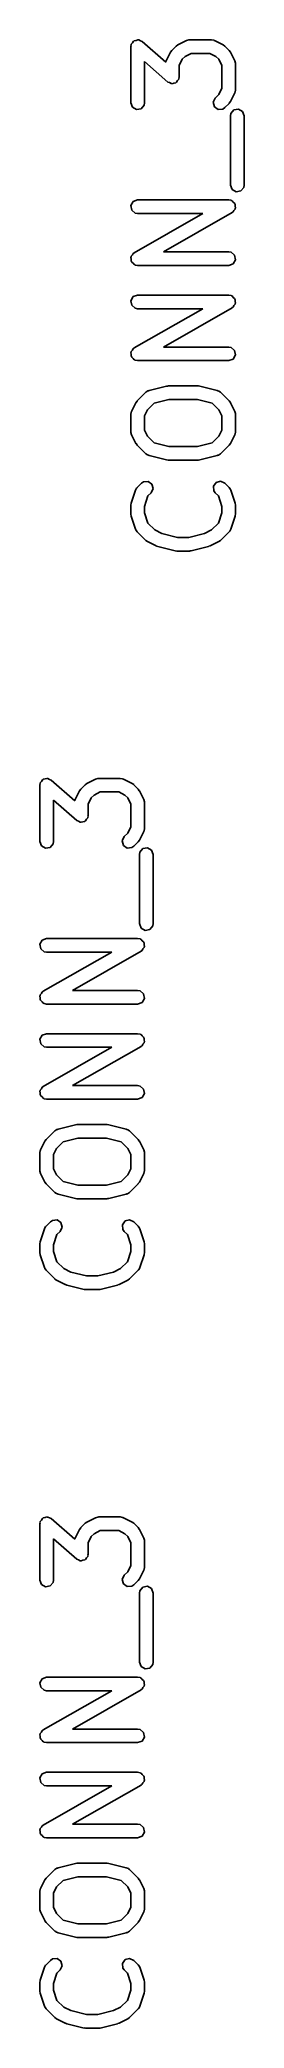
# Model space of a CAD drawing. Extents: x 0.44 to 1.56, y 0.38 to 1.25.
# Drawn here: x 0.436 to 0.524, y 0.389 to 1.251 of the extents above.
import ezdxf

# ---------------------------------------------------------------- set-up
doc = ezdxf.new("R2010")
doc.units = 0
doc.header["$MEASUREMENT"] = 0
doc.layers.add('BLACK', color=7, linetype='CONTINUOUS')

msp = doc.modelspace()

# ---------------------------------------------------------------- linework, layer by layer
at = {"layer": 'BLACK', "linetype": 'CONTINUOUS'}
for p, q in [((0.475351, 1.24881), (0.475862, 1.24942)), ((0.475862, 1.24942), (0.476274, 1.2501)), ((0.476274, 1.2501), (0.476497, 1.25018)), ((0.476497, 1.25018), (0.476649, 1.25036)), ((0.476649, 1.25036), (0.477433, 1.25049)), ((0.477433, 1.25049), (0.478186, 1.25075)), ((0.478186, 1.25075), (0.478406, 1.25067)), ((0.478406, 1.25067), (0.478638, 1.25071)), ((0.478638, 1.25071), (0.479327, 1.25031)), ((0.479327, 1.25031), (0.48007, 1.25002)), ((0.48007, 1.25002), (0.490305, 1.24106)), ((0.495552, 1.24857), (0.499302, 1.25044)), ((0.499302, 1.25044), (0.500285, 1.25073)), ((0.500285, 1.25073), (0.500456, 1.25069)), ((0.500456, 1.25069), (0.500622, 1.25075)), ((0.500622, 1.25075), (0.509996, 1.25075)), ((0.509996, 1.25075), (0.511006, 1.25057)), ((0.511006, 1.25057), (0.511141, 1.25046)), ((0.511141, 1.25046), (0.511317, 1.25044)), ((0.511317, 1.25044), (0.515066, 1.24857)), ((0.475172, 1.2478), (0.47525, 1.24824)), ((0.475172, 1.22343), (0.475172, 1.2478)), ((0.475229, 1.24837), (0.475292, 1.24848)), ((0.47525, 1.24824), (0.475229, 1.24837)), ((0.475292, 1.24848), (0.475351, 1.24881)), ((0.491179, 1.23245), (0.481078, 1.24129)), ((0.481078, 1.24129), (0.481078, 1.22343)), ((0.490305, 1.24106), (0.490349, 1.24131)), ((0.490349, 1.24131), (0.490462, 1.24145)), ((0.490462, 1.24145), (0.490482, 1.24162)), ((0.490482, 1.24162), (0.492357, 1.24537)), ((0.492357, 1.24537), (0.492883, 1.24608)), ((0.492883, 1.24608), (0.49291, 1.24614)), ((0.49291, 1.24614), (0.494785, 1.24801)), ((0.494785, 1.24801), (0.495508, 1.24852)), ((0.495508, 1.24852), (0.495552, 1.24857)), ((0.497425, 1.2423), (0.496076, 1.2396)), ((0.498622, 1.2435), (0.497425, 1.2423)), ((0.501319, 1.24485), (0.498622, 1.2435)), ((0.509299, 1.24485), (0.501319, 1.24485)), ((0.511997, 1.2435), (0.509299, 1.24485)), ((0.513194, 1.2423), (0.511997, 1.2435)), ((0.514543, 1.2396), (0.513194, 1.2423)), ((0.515066, 1.24857), (0.515775, 1.24804)), ((0.515775, 1.24804), (0.515834, 1.24801)), ((0.515834, 1.24801), (0.517708, 1.24614)), ((0.517708, 1.24614), (0.518215, 1.24541)), ((0.518215, 1.24541), (0.518262, 1.24537)), ((0.518262, 1.24537), (0.520136, 1.24162)), ((0.520136, 1.24162), (0.520429, 1.24064)), ((0.520429, 1.24064), (0.520388, 1.24047)), ((0.491921, 1.23217), (0.491179, 1.23245)), ((0.492611, 1.23177), (0.491921, 1.23217)), ((0.493816, 1.23198), (0.493062, 1.23172)), ((0.4946, 1.23212), (0.493816, 1.23198)), ((0.494751, 1.2323), (0.4946, 1.23212)), ((0.494974, 1.23237), (0.494751, 1.2323)), ((0.495386, 1.23306), (0.494974, 1.23237)), ((0.495898, 1.23367), (0.495386, 1.23306)), ((0.495957, 1.234), (0.495898, 1.23367)), ((0.49602, 1.2341), (0.495957, 1.234)), ((0.496076, 1.23468), (0.495999, 1.23424)), ((0.495999, 1.23424), (0.49602, 1.2341)), ((0.496076, 1.2396), (0.496076, 1.23468)), ((0.514543, 1.22975), (0.514543, 1.2396)), ((0.520388, 1.24047), (0.520448, 1.2403)), ((0.520448, 1.2403), (0.520448, 1.22905)), ((0.475863, 1.22153), (0.475172, 1.22343)), ((0.481078, 1.22343), (0.4809, 1.22242)), ((0.492843, 1.23181), (0.492611, 1.23177)), ((0.493062, 1.23172), (0.492843, 1.23181)), ((0.510804, 1.22368), (0.511658, 1.22551)), ((0.511327, 1.22173), (0.510804, 1.22368)), ((0.511658, 1.22551), (0.513194, 1.22705)), ((0.513194, 1.22705), (0.514543, 1.22975)), ((0.518262, 1.22398), (0.517736, 1.22327)), ((0.520136, 1.22773), (0.518262, 1.22398)), ((0.520156, 1.22791), (0.520136, 1.22773)), ((0.52027, 1.22804), (0.520156, 1.22791)), ((0.520448, 1.22905), (0.52027, 1.22804)), ((0.477612, 1.22052), (0.475863, 1.22153)), ((0.479602, 1.22087), (0.477612, 1.22052)), ((0.4809, 1.22242), (0.479602, 1.22087)), ((0.512982, 1.22057), (0.511327, 1.22173)), ((0.514994, 1.22075), (0.512982, 1.22057)), ((0.515834, 1.22134), (0.514994, 1.22075)), ((0.517708, 1.22321), (0.515834, 1.22134)), ((0.517736, 1.22327), (0.517708, 1.22321)), ((0.518292, 1.2178), (0.51847, 1.21881)), ((0.518292, 1.18781), (0.518292, 1.2178)), ((0.51847, 1.21881), (0.519768, 1.22036)), ((0.519768, 1.22036), (0.521758, 1.22071)), ((0.521758, 1.22071), (0.523507, 1.2197)), ((0.523507, 1.2197), (0.524198, 1.2178)), ((0.524198, 1.2178), (0.524198, 1.18781)), ((0.475217, 1.17895), (0.476227, 1.18069)), ((0.476227, 1.18069), (0.478125, 1.18139)), ((0.478125, 1.18139), (0.517495, 1.18139)), ((0.517495, 1.18139), (0.518505, 1.18121)), ((0.518983, 1.18591), (0.518292, 1.18781)), ((0.518505, 1.18121), (0.518714, 1.18103)), ((0.518714, 1.18103), (0.518983, 1.18098)), ((0.520732, 1.1849), (0.518983, 1.18591)), ((0.518983, 1.18098), (0.51947, 1.1804)), ((0.51947, 1.1804), (0.520052, 1.17991)), ((0.522721, 1.18525), (0.520732, 1.1849)), ((0.52402, 1.1868), (0.522721, 1.18525)), ((0.524198, 1.18781), (0.52402, 1.1868)), ((0.475568, 1.17696), (0.475217, 1.17895)), ((0.477115, 1.17566), (0.475568, 1.17696)), ((0.47666, 1.1585), (0.506376, 1.17548)), ((0.478125, 1.17548), (0.477115, 1.17566)), ((0.506376, 1.17548), (0.478125, 1.17548)), ((0.51896, 1.17587), (0.489244, 1.15889)), ((0.519137, 1.17608), (0.51896, 1.17587)), ((0.519393, 1.17617), (0.519137, 1.17608)), ((0.519774, 1.17683), (0.519393, 1.17617)), ((0.520265, 1.17741), (0.519774, 1.17683)), ((0.520052, 1.17991), (0.5201, 1.17964)), ((0.5201, 1.17964), (0.520274, 1.17943)), ((0.520267, 1.17768), (0.520265, 1.17741)), ((0.520403, 1.17792), (0.520267, 1.17768)), ((0.520274, 1.17943), (0.520271, 1.17867)), ((0.520271, 1.17867), (0.520403, 1.17792)), ((0.475217, 1.15645), (0.475354, 1.15668)), ((0.475349, 1.1557), (0.475217, 1.15645)), ((0.475346, 1.15494), (0.475349, 1.1557)), ((0.475521, 1.15473), (0.475346, 1.15494)), ((0.475354, 1.15668), (0.475355, 1.15696)), ((0.475355, 1.15696), (0.475847, 1.15754)), ((0.475568, 1.15446), (0.475521, 1.15473)), ((0.476151, 1.15397), (0.475568, 1.15446)), ((0.475847, 1.15754), (0.476227, 1.1582)), ((0.476227, 1.1582), (0.476484, 1.15829)), ((0.476484, 1.15829), (0.47666, 1.1585)), ((0.489244, 1.15889), (0.517495, 1.15889)), ((0.517495, 1.15889), (0.518505, 1.15871)), ((0.518505, 1.15871), (0.520052, 1.15741)), ((0.520403, 1.15542), (0.519393, 1.15367)), ((0.520052, 1.15741), (0.520403, 1.15542)), ((0.476637, 1.15338), (0.476151, 1.15397)), ((0.476906, 1.15334), (0.476637, 1.15338)), ((0.477115, 1.15316), (0.476906, 1.15334)), ((0.478125, 1.15298), (0.477115, 1.15316)), ((0.517495, 1.15298), (0.478125, 1.15298)), ((0.519393, 1.15367), (0.517495, 1.15298)), ((0.475217, 1.1377), (0.476227, 1.13945)), ((0.475568, 1.13571), (0.475217, 1.1377)), ((0.476227, 1.13945), (0.478125, 1.14014)), ((0.478125, 1.14014), (0.517495, 1.14014)), ((0.517495, 1.14014), (0.518505, 1.13996)), ((0.518505, 1.13996), (0.518714, 1.13979)), ((0.518714, 1.13979), (0.518983, 1.13974)), ((0.518983, 1.13974), (0.51947, 1.13915)), ((0.51947, 1.13915), (0.520052, 1.13866)), ((0.520052, 1.13866), (0.5201, 1.1384)), ((0.5201, 1.1384), (0.520274, 1.13819)), ((0.520274, 1.13819), (0.520271, 1.13742)), ((0.520271, 1.13742), (0.520403, 1.13668)), ((0.477115, 1.13441), (0.475568, 1.13571)), ((0.47666, 1.11725), (0.506376, 1.13424)), ((0.478125, 1.13424), (0.477115, 1.13441)), ((0.506376, 1.13424), (0.478125, 1.13424)), ((0.51896, 1.13462), (0.489244, 1.11764)), ((0.519137, 1.13483), (0.51896, 1.13462)), ((0.519393, 1.13493), (0.519137, 1.13483)), ((0.519774, 1.13558), (0.519393, 1.13493)), ((0.520265, 1.13617), (0.519774, 1.13558)), ((0.520267, 1.13644), (0.520265, 1.13617)), ((0.520403, 1.13668), (0.520267, 1.13644)), ((0.475217, 1.1152), (0.475354, 1.11544)), ((0.475349, 1.11445), (0.475217, 1.1152)), ((0.475346, 1.11369), (0.475349, 1.11445)), ((0.475521, 1.11348), (0.475346, 1.11369)), ((0.475354, 1.11544), (0.475355, 1.11571)), ((0.475355, 1.11571), (0.475847, 1.11629)), ((0.475568, 1.11321), (0.475521, 1.11348)), ((0.476151, 1.11273), (0.475568, 1.11321)), ((0.475847, 1.11629), (0.476227, 1.11695)), ((0.476637, 1.11214), (0.476151, 1.11273)), ((0.476227, 1.11695), (0.476484, 1.11705)), ((0.476484, 1.11705), (0.47666, 1.11725)), ((0.476906, 1.11209), (0.476637, 1.11214)), ((0.477115, 1.11192), (0.476906, 1.11209)), ((0.478125, 1.11174), (0.477115, 1.11192)), ((0.517495, 1.11174), (0.478125, 1.11174)), ((0.489244, 1.11764), (0.517495, 1.11764)), ((0.517495, 1.11764), (0.518505, 1.11747)), ((0.519393, 1.11243), (0.517495, 1.11174)), ((0.518505, 1.11747), (0.520052, 1.11617)), ((0.520403, 1.11418), (0.519393, 1.11243)), ((0.520052, 1.11617), (0.520403, 1.11418)), ((0.477359, 1.09351), (0.477885, 1.09422)), ((0.477885, 1.09422), (0.477912, 1.09428)), ((0.477912, 1.09428), (0.481662, 1.09803)), ((0.481662, 1.09803), (0.482502, 1.09862)), ((0.482502, 1.09862), (0.482792, 1.09864)), ((0.482792, 1.09864), (0.483033, 1.09881)), ((0.483033, 1.09881), (0.490532, 1.10068)), ((0.491612, 1.09486), (0.485259, 1.09328)), ((0.490532, 1.10068), (0.49112, 1.10072)), ((0.49112, 1.10072), (0.491249, 1.10077)), ((0.491249, 1.10077), (0.504372, 1.10077)), ((0.504008, 1.09486), (0.491612, 1.09486)), ((0.510361, 1.09328), (0.504008, 1.09486)), ((0.504372, 1.10077), (0.504952, 1.10067)), ((0.504952, 1.10067), (0.505088, 1.10068)), ((0.505088, 1.10068), (0.512587, 1.09881)), ((0.512587, 1.09881), (0.513524, 1.09839)), ((0.513524, 1.09839), (0.513695, 1.09815)), ((0.513695, 1.09815), (0.513959, 1.09803)), ((0.513959, 1.09803), (0.517708, 1.09428)), ((0.517708, 1.09428), (0.518215, 1.09356)), ((0.475172, 1.08844), (0.475351, 1.08945)), ((0.475172, 1.08094), (0.475172, 1.08844)), ((0.475351, 1.08945), (0.475464, 1.08959)), ((0.475464, 1.08959), (0.475484, 1.08976)), ((0.475484, 1.08976), (0.477359, 1.09351)), ((0.482427, 1.09044), (0.481078, 1.08775)), ((0.481078, 1.08775), (0.481078, 1.08164)), ((0.485259, 1.09328), (0.482427, 1.09044)), ((0.513194, 1.09044), (0.510361, 1.09328)), ((0.514543, 1.08775), (0.513194, 1.09044)), ((0.514543, 1.08164), (0.514543, 1.08775)), ((0.518215, 1.09356), (0.518262, 1.09351)), ((0.518262, 1.09351), (0.520136, 1.08976)), ((0.520136, 1.08976), (0.520429, 1.08878)), ((0.520429, 1.08878), (0.520388, 1.08861)), ((0.520388, 1.08861), (0.520448, 1.08844)), ((0.520448, 1.08844), (0.520448, 1.08094)), ((0.475233, 1.08078), (0.475172, 1.08094)), ((0.475192, 1.08061), (0.475233, 1.08078)), ((0.475484, 1.07962), (0.475192, 1.08061)), ((0.477359, 1.07587), (0.475484, 1.07962)), ((0.481078, 1.08164), (0.482427, 1.07894)), ((0.482427, 1.07894), (0.485259, 1.07611)), ((0.510361, 1.07611), (0.513194, 1.07894)), ((0.513194, 1.07894), (0.514543, 1.08164)), ((0.520136, 1.07962), (0.518262, 1.07587)), ((0.520156, 1.0798), (0.520136, 1.07962)), ((0.52027, 1.07993), (0.520156, 1.0798)), ((0.520448, 1.08094), (0.52027, 1.07993)), ((0.477406, 1.07583), (0.477359, 1.07587)), ((0.477912, 1.07511), (0.477406, 1.07583)), ((0.481662, 1.07136), (0.477912, 1.07511)), ((0.481926, 1.07123), (0.481662, 1.07136)), ((0.482097, 1.071), (0.481926, 1.07123)), ((0.483033, 1.07058), (0.482097, 1.071)), ((0.490532, 1.06871), (0.483033, 1.07058)), ((0.485259, 1.07611), (0.491612, 1.07452)), ((0.490668, 1.06872), (0.490532, 1.06871)), ((0.491249, 1.06862), (0.490668, 1.06872)), ((0.504372, 1.06862), (0.491249, 1.06862)), ((0.491612, 1.07452), (0.504008, 1.07452)), ((0.504008, 1.07452), (0.510361, 1.07611)), ((0.5045, 1.06866), (0.504372, 1.06862)), ((0.505088, 1.06871), (0.5045, 1.06866)), ((0.512587, 1.07058), (0.505088, 1.06871)), ((0.512829, 1.07074), (0.512587, 1.07058)), ((0.513119, 1.07077), (0.512829, 1.07074)), ((0.513959, 1.07136), (0.513119, 1.07077)), ((0.517708, 1.07511), (0.513959, 1.07136)), ((0.517736, 1.07517), (0.517708, 1.07511)), ((0.518262, 1.07587), (0.517736, 1.07517)), ((0.475324, 1.05001), (0.477199, 1.05563)), ((0.477199, 1.05563), (0.477687, 1.05653)), ((0.477687, 1.05653), (0.477838, 1.05663)), ((0.477838, 1.05663), (0.477912, 1.05679)), ((0.477912, 1.05679), (0.479787, 1.05866)), ((0.479787, 1.05866), (0.480627, 1.05925)), ((0.480627, 1.05925), (0.482639, 1.05943)), ((0.482581, 1.0531), (0.481078, 1.04859)), ((0.483963, 1.05448), (0.482581, 1.0531)), ((0.482639, 1.05943), (0.484294, 1.05827)), ((0.484816, 1.05632), (0.483963, 1.05448)), ((0.484294, 1.05827), (0.484816, 1.05632)), ((0.510894, 1.05734), (0.512052, 1.05899)), ((0.51107, 1.05533), (0.510894, 1.05734)), ((0.511658, 1.05448), (0.51107, 1.05533)), ((0.51304, 1.0531), (0.511658, 1.05448)), ((0.512052, 1.05899), (0.514003, 1.05951)), ((0.514543, 1.04859), (0.51304, 1.0531)), ((0.514003, 1.05951), (0.515834, 1.05866)), ((0.515834, 1.05866), (0.517708, 1.05679)), ((0.517708, 1.05679), (0.518297, 1.05595)), ((0.518297, 1.05595), (0.518312, 1.05577)), ((0.518312, 1.05577), (0.518422, 1.05563)), ((0.518422, 1.05563), (0.520296, 1.05001)), ((0.475172, 1.04907), (0.475326, 1.04994)), ((0.475172, 1.04532), (0.475172, 1.04907)), ((0.475194, 1.04526), (0.475172, 1.04532)), ((0.475324, 1.04439), (0.475194, 1.04526)), ((0.475326, 1.04994), (0.475324, 1.05001)), ((0.477199, 1.03877), (0.475324, 1.04439)), ((0.481078, 1.04859), (0.481078, 1.0458)), ((0.481078, 1.0458), (0.482581, 1.0413)), ((0.51304, 1.0413), (0.514543, 1.0458)), ((0.514543, 1.0458), (0.514543, 1.04859)), ((0.520296, 1.04439), (0.518422, 1.03877)), ((0.520448, 1.04532), (0.520295, 1.04445)), ((0.520295, 1.04445), (0.520296, 1.04439)), ((0.520296, 1.05001), (0.520426, 1.04913)), ((0.520426, 1.04913), (0.520448, 1.04907)), ((0.520448, 1.04907), (0.520448, 1.04532)), ((0.477309, 1.03863), (0.477199, 1.03877)), ((0.477324, 1.03845), (0.477309, 1.03863)), ((0.477912, 1.03761), (0.477324, 1.03845)), ((0.481662, 1.03386), (0.477912, 1.03761)), ((0.48172, 1.03384), (0.481662, 1.03386)), ((0.482429, 1.03331), (0.48172, 1.03384)), ((0.482581, 1.0413), (0.485499, 1.03838)), ((0.485499, 1.03838), (0.48853, 1.03686)), ((0.48853, 1.03686), (0.495362, 1.03515)), ((0.495362, 1.03515), (0.500259, 1.03515)), ((0.500259, 1.03515), (0.507091, 1.03686)), ((0.507091, 1.03686), (0.510122, 1.03838)), ((0.510122, 1.03838), (0.51304, 1.0413)), ((0.513959, 1.03386), (0.513236, 1.03336)), ((0.517708, 1.03761), (0.513959, 1.03386)), ((0.517783, 1.03777), (0.517708, 1.03761)), ((0.517933, 1.03786), (0.517783, 1.03777)), ((0.518422, 1.03877), (0.517933, 1.03786)), ((0.486179, 1.03143), (0.482429, 1.03331)), ((0.486317, 1.03142), (0.486179, 1.03143)), ((0.486783, 1.03121), (0.486317, 1.03142)), ((0.494282, 1.02934), (0.486783, 1.03121)), ((0.494418, 1.02935), (0.494282, 1.02934)), ((0.494998, 1.02925), (0.494418, 1.02935)), ((0.500622, 1.02925), (0.494998, 1.02925)), ((0.500751, 1.02929), (0.500622, 1.02925)), ((0.501339, 1.02934), (0.500751, 1.02929)), ((0.508838, 1.03121), (0.501339, 1.02934)), ((0.508954, 1.03129), (0.508838, 1.03121)), ((0.509442, 1.03143), (0.508954, 1.03129)), ((0.513191, 1.03331), (0.509442, 1.03143)), ((0.513236, 1.03336), (0.513191, 1.03331)), ((0.437279, 0.930356), (0.438063, 0.930494)), ((0.438063, 0.930494), (0.438816, 0.930751)), ((0.438816, 0.930751), (0.439036, 0.930666)), ((0.439036, 0.930666), (0.439268, 0.930707)), ((0.439268, 0.930707), (0.439957, 0.930309)), ((0.456182, 0.928565), (0.459932, 0.93044)), ((0.459932, 0.93044), (0.460915, 0.930732)), ((0.460915, 0.930732), (0.461086, 0.930691)), ((0.461086, 0.930691), (0.461252, 0.930752)), ((0.461252, 0.930752), (0.470626, 0.930752)), ((0.470626, 0.930752), (0.471636, 0.930574)), ((0.471636, 0.930574), (0.471771, 0.93046)), ((0.471771, 0.93046), (0.471947, 0.93044)), ((0.471947, 0.93044), (0.475696, 0.928565)), ((0.435802, 0.927799), (0.435879, 0.928236)), ((0.435802, 0.903427), (0.435802, 0.927799)), ((0.435858, 0.928372), (0.435922, 0.928477)), ((0.435879, 0.928236), (0.435858, 0.928372)), ((0.435922, 0.928477), (0.43598, 0.928809)), ((0.43598, 0.928809), (0.436492, 0.929419)), ((0.436492, 0.929419), (0.436904, 0.9301)), ((0.436904, 0.9301), (0.437127, 0.930176)), ((0.437127, 0.930176), (0.437279, 0.930356)), ((0.439957, 0.930309), (0.4407, 0.930021)), ((0.4407, 0.930021), (0.450935, 0.921065)), ((0.451112, 0.92162), (0.452987, 0.92537)), ((0.452987, 0.92537), (0.453513, 0.926079)), ((0.453513, 0.926079), (0.45354, 0.926137)), ((0.45354, 0.926137), (0.455415, 0.928012)), ((0.455415, 0.928012), (0.456138, 0.928518)), ((0.456138, 0.928518), (0.456182, 0.928565)), ((0.458055, 0.9223), (0.456706, 0.919603)), ((0.459252, 0.923498), (0.458055, 0.9223)), ((0.461949, 0.924846), (0.459252, 0.923498)), ((0.469929, 0.924846), (0.461949, 0.924846)), ((0.472627, 0.923498), (0.469929, 0.924846)), ((0.473824, 0.9223), (0.472627, 0.923498)), ((0.475172, 0.919603), (0.473824, 0.9223)), ((0.475696, 0.928565), (0.476405, 0.928039)), ((0.476405, 0.928039), (0.476464, 0.928012)), ((0.476464, 0.928012), (0.478338, 0.926137)), ((0.478338, 0.926137), (0.478845, 0.925414)), ((0.478845, 0.925414), (0.478891, 0.92537)), ((0.478891, 0.92537), (0.480766, 0.92162)), ((0.451809, 0.912453), (0.441708, 0.921292)), ((0.441708, 0.921292), (0.441708, 0.903427)), ((0.450935, 0.921065), (0.450979, 0.92131)), ((0.450979, 0.92131), (0.451092, 0.921445)), ((0.451092, 0.921445), (0.451112, 0.92162)), ((0.456528, 0.913666), (0.456016, 0.913056)), ((0.456587, 0.913998), (0.456528, 0.913666)), ((0.45665, 0.914103), (0.456587, 0.913998)), ((0.456706, 0.914676), (0.456629, 0.914238)), ((0.456629, 0.914238), (0.45665, 0.914103)), ((0.456706, 0.919603), (0.456706, 0.914676)), ((0.475172, 0.909748), (0.475172, 0.919603)), ((0.480766, 0.92162), (0.481059, 0.920638)), ((0.481059, 0.920638), (0.481018, 0.920466)), ((0.481018, 0.920466), (0.481078, 0.9203)), ((0.481078, 0.9203), (0.481078, 0.909051)), ((0.452551, 0.912166), (0.451809, 0.912453)), ((0.453241, 0.911768), (0.452551, 0.912166)), ((0.453473, 0.911809), (0.453241, 0.911768)), ((0.453692, 0.911724), (0.453473, 0.911809)), ((0.454446, 0.91198), (0.453692, 0.911724)), ((0.45523, 0.912118), (0.454446, 0.91198)), ((0.455381, 0.912299), (0.45523, 0.912118)), ((0.455604, 0.912375), (0.455381, 0.912299)), ((0.456016, 0.913056), (0.455604, 0.912375)), ((0.471434, 0.903684), (0.472288, 0.905515)), ((0.472288, 0.905515), (0.473824, 0.907051)), ((0.473824, 0.907051), (0.475172, 0.909748)), ((0.480766, 0.907731), (0.478891, 0.903981)), ((0.480786, 0.907906), (0.480766, 0.907731)), ((0.4809, 0.908041), (0.480786, 0.907906)), ((0.481078, 0.909051), (0.4809, 0.908041)), ((0.436493, 0.901529), (0.435802, 0.903427)), ((0.438242, 0.900519), (0.436493, 0.901529)), ((0.440231, 0.90087), (0.438242, 0.900519)), ((0.44153, 0.902417), (0.440231, 0.90087)), ((0.441708, 0.903427), (0.44153, 0.902417)), ((0.471957, 0.901733), (0.471434, 0.903684)), ((0.473611, 0.900575), (0.471957, 0.901733)), ((0.475624, 0.900751), (0.473611, 0.900575)), ((0.476464, 0.901339), (0.475624, 0.900751)), ((0.478338, 0.903214), (0.476464, 0.901339)), ((0.478366, 0.903272), (0.478338, 0.903214)), ((0.478891, 0.903981), (0.478366, 0.903272)), ((0.478922, 0.897803), (0.4791, 0.898813)), ((0.478922, 0.867806), (0.478922, 0.897803)), ((0.4791, 0.898813), (0.480398, 0.90036)), ((0.480398, 0.90036), (0.482388, 0.900711)), ((0.482388, 0.900711), (0.484137, 0.899701)), ((0.484137, 0.899701), (0.484828, 0.897803)), ((0.484828, 0.897803), (0.484828, 0.867806)), ((0.479613, 0.865909), (0.478922, 0.867806)), ((0.481362, 0.864899), (0.479613, 0.865909)), ((0.483351, 0.865249), (0.481362, 0.864899)), ((0.484649, 0.866797), (0.483351, 0.865249)), ((0.484828, 0.867806), (0.484649, 0.866797)), ((0.435847, 0.858945), (0.436857, 0.860695)), ((0.436198, 0.856956), (0.435847, 0.858945)), ((0.437745, 0.855658), (0.436198, 0.856956)), ((0.436857, 0.860695), (0.438755, 0.861385)), ((0.43729, 0.838499), (0.467006, 0.85548)), ((0.438755, 0.85548), (0.437745, 0.855658)), ((0.438755, 0.861385), (0.478125, 0.861385)), ((0.467006, 0.85548), (0.438755, 0.85548)), ((0.47959, 0.855869), (0.449874, 0.838888)), ((0.478125, 0.861385), (0.479135, 0.861207)), ((0.479135, 0.861207), (0.479344, 0.861032)), ((0.479344, 0.861032), (0.479613, 0.860983)), ((0.479767, 0.856077), (0.47959, 0.855869)), ((0.479613, 0.860983), (0.480099, 0.860398)), ((0.480023, 0.856171), (0.479767, 0.856077)), ((0.480404, 0.85683), (0.480023, 0.856171)), ((0.480099, 0.860398), (0.480682, 0.859909)), ((0.480895, 0.85741), (0.480404, 0.85683)), ((0.480682, 0.859909), (0.48073, 0.85964)), ((0.48073, 0.85964), (0.480904, 0.85943)), ((0.480897, 0.857683), (0.480895, 0.85741)), ((0.481033, 0.85792), (0.480897, 0.857683)), ((0.480904, 0.85943), (0.480901, 0.858669)), ((0.480901, 0.858669), (0.481033, 0.85792)), ((0.435847, 0.836448), (0.435984, 0.836685)), ((0.435979, 0.835699), (0.435847, 0.836448)), ((0.435976, 0.834938), (0.435979, 0.835699)), ((0.435984, 0.836685), (0.435985, 0.836958)), ((0.435985, 0.836958), (0.436477, 0.837538)), ((0.436477, 0.837538), (0.436857, 0.838197)), ((0.436857, 0.838197), (0.437114, 0.838291)), ((0.437114, 0.838291), (0.43729, 0.838499)), ((0.449874, 0.838888), (0.478125, 0.838888)), ((0.478125, 0.838888), (0.479135, 0.83871)), ((0.479135, 0.83871), (0.480682, 0.837412)), ((0.480682, 0.837412), (0.481033, 0.835423)), ((0.436151, 0.834728), (0.435976, 0.834938)), ((0.436198, 0.834459), (0.436151, 0.834728)), ((0.436781, 0.83397), (0.436198, 0.834459)), ((0.437267, 0.833385), (0.436781, 0.83397)), ((0.437536, 0.833336), (0.437267, 0.833385)), ((0.437745, 0.833161), (0.437536, 0.833336)), ((0.438755, 0.832983), (0.437745, 0.833161)), ((0.478125, 0.832983), (0.438755, 0.832983)), ((0.480023, 0.833674), (0.478125, 0.832983)), ((0.481033, 0.835423), (0.480023, 0.833674)), ((0.435847, 0.817701), (0.436857, 0.81945)), ((0.436857, 0.81945), (0.438755, 0.820141)), ((0.438755, 0.820141), (0.478125, 0.820141)), ((0.478125, 0.820141), (0.479135, 0.819963)), ((0.479135, 0.819963), (0.479344, 0.819787)), ((0.479344, 0.819787), (0.479613, 0.819738)), ((0.479613, 0.819738), (0.480099, 0.819153)), ((0.480099, 0.819153), (0.480682, 0.818664)), ((0.480682, 0.818664), (0.48073, 0.818395)), ((0.436198, 0.815711), (0.435847, 0.817701)), ((0.437745, 0.814413), (0.436198, 0.815711)), ((0.43729, 0.797254), (0.467006, 0.814235)), ((0.438755, 0.814235), (0.437745, 0.814413)), ((0.467006, 0.814235), (0.438755, 0.814235)), ((0.47959, 0.814624), (0.449874, 0.797643)), ((0.479767, 0.814833), (0.47959, 0.814624)), ((0.480023, 0.814926), (0.479767, 0.814833)), ((0.480404, 0.815585), (0.480023, 0.814926)), ((0.480895, 0.816166), (0.480404, 0.815585)), ((0.48073, 0.818395), (0.480904, 0.818185)), ((0.480897, 0.816439), (0.480895, 0.816166)), ((0.481033, 0.816675), (0.480897, 0.816439)), ((0.480904, 0.818185), (0.480901, 0.817424)), ((0.480901, 0.817424), (0.481033, 0.816675)), ((0.435847, 0.795203), (0.435984, 0.79544)), ((0.435979, 0.794454), (0.435847, 0.795203)), ((0.435976, 0.793693), (0.435979, 0.794454)), ((0.436151, 0.793483), (0.435976, 0.793693)), ((0.435984, 0.79544), (0.435985, 0.795713)), ((0.435985, 0.795713), (0.436477, 0.796294)), ((0.436198, 0.793214), (0.436151, 0.793483)), ((0.436781, 0.792725), (0.436198, 0.793214)), ((0.436477, 0.796294), (0.436857, 0.796953)), ((0.437267, 0.79214), (0.436781, 0.792725)), ((0.436857, 0.796953), (0.437114, 0.797046)), ((0.437114, 0.797046), (0.43729, 0.797254)), ((0.449874, 0.797643), (0.478125, 0.797643)), ((0.478125, 0.797643), (0.479135, 0.797465)), ((0.479135, 0.797465), (0.480682, 0.796167)), ((0.481033, 0.794178), (0.480023, 0.792429)), ((0.480682, 0.796167), (0.481033, 0.794178)), ((0.437536, 0.792091), (0.437267, 0.79214)), ((0.437745, 0.791916), (0.437536, 0.792091)), ((0.438755, 0.791738), (0.437745, 0.791916)), ((0.478125, 0.791738), (0.438755, 0.791738)), ((0.480023, 0.792429), (0.478125, 0.791738)), ((0.438542, 0.774281), (0.442292, 0.778031)), ((0.442292, 0.778031), (0.443132, 0.778619)), ((0.443132, 0.778619), (0.443422, 0.778645)), ((0.443422, 0.778645), (0.443663, 0.778808)), ((0.443663, 0.778808), (0.451162, 0.780682)), ((0.451162, 0.780682), (0.45175, 0.780724)), ((0.45175, 0.780724), (0.451879, 0.780771)), ((0.451879, 0.780771), (0.465002, 0.780771)), ((0.465002, 0.780771), (0.465582, 0.780668)), ((0.465582, 0.780668), (0.465718, 0.780682)), ((0.465718, 0.780682), (0.473217, 0.778808)), ((0.473217, 0.778808), (0.474154, 0.77839)), ((0.474154, 0.77839), (0.474325, 0.778154)), ((0.474325, 0.778154), (0.474589, 0.778031)), ((0.474589, 0.778031), (0.478338, 0.774281)), ((0.435802, 0.768444), (0.43598, 0.769454)), ((0.435802, 0.760945), (0.435802, 0.768444)), ((0.43598, 0.769454), (0.436094, 0.769589)), ((0.436094, 0.769589), (0.436114, 0.769764)), ((0.436114, 0.769764), (0.437989, 0.773514)), ((0.437989, 0.773514), (0.438515, 0.774223)), ((0.438515, 0.774223), (0.438542, 0.774281)), ((0.443057, 0.770444), (0.441708, 0.767747)), ((0.441708, 0.767747), (0.441708, 0.761642)), ((0.445889, 0.773277), (0.443057, 0.770444)), ((0.452242, 0.774865), (0.445889, 0.773277)), ((0.464638, 0.774865), (0.452242, 0.774865)), ((0.470991, 0.773277), (0.464638, 0.774865)), ((0.473824, 0.770444), (0.470991, 0.773277)), ((0.475172, 0.767747), (0.473824, 0.770444)), ((0.475172, 0.761642), (0.475172, 0.767747)), ((0.478338, 0.774281), (0.478845, 0.773558)), ((0.478845, 0.773558), (0.478891, 0.773514)), ((0.478891, 0.773514), (0.480766, 0.769764)), ((0.480766, 0.769764), (0.481059, 0.768782)), ((0.481059, 0.768782), (0.481018, 0.76861)), ((0.481018, 0.76861), (0.481078, 0.768444)), ((0.481078, 0.768444), (0.481078, 0.760945)), ((0.435863, 0.760779), (0.435802, 0.760945)), ((0.435822, 0.760607), (0.435863, 0.760779)), ((0.436114, 0.759624), (0.435822, 0.760607)), ((0.437989, 0.755875), (0.436114, 0.759624)), ((0.441708, 0.761642), (0.443057, 0.758944)), ((0.443057, 0.758944), (0.445889, 0.756112)), ((0.470991, 0.756112), (0.473824, 0.758944)), ((0.473824, 0.758944), (0.475172, 0.761642)), ((0.480766, 0.759624), (0.478891, 0.755875)), ((0.480786, 0.7598), (0.480766, 0.759624)), ((0.4809, 0.759935), (0.480786, 0.7598)), ((0.481078, 0.760945), (0.4809, 0.759935)), ((0.438036, 0.75583), (0.437989, 0.755875)), ((0.438542, 0.755107), (0.438036, 0.75583)), ((0.442292, 0.751358), (0.438542, 0.755107)), ((0.442556, 0.751235), (0.442292, 0.751358)), ((0.442727, 0.750999), (0.442556, 0.751235)), ((0.443663, 0.750581), (0.442727, 0.750999)), ((0.451162, 0.748706), (0.443663, 0.750581)), ((0.445889, 0.756112), (0.452242, 0.754524)), ((0.452242, 0.754524), (0.464638, 0.754524)), ((0.464638, 0.754524), (0.470991, 0.756112)), ((0.473217, 0.750581), (0.465718, 0.748706)), ((0.473459, 0.750744), (0.473217, 0.750581)), ((0.473749, 0.75077), (0.473459, 0.750744)), ((0.474589, 0.751358), (0.473749, 0.75077)), ((0.478338, 0.755107), (0.474589, 0.751358)), ((0.478366, 0.755166), (0.478338, 0.755107)), ((0.478891, 0.755875), (0.478366, 0.755166)), ((0.451298, 0.748721), (0.451162, 0.748706)), ((0.451879, 0.748618), (0.451298, 0.748721)), ((0.465002, 0.748618), (0.451879, 0.748618)), ((0.46513, 0.748665), (0.465002, 0.748618)), ((0.465718, 0.748706), (0.46513, 0.748665)), ((0.435954, 0.730008), (0.437829, 0.735632)), ((0.437829, 0.735632), (0.438317, 0.736534)), ((0.438317, 0.736534), (0.438467, 0.736626)), ((0.438467, 0.736626), (0.438542, 0.736786)), ((0.438542, 0.736786), (0.440417, 0.738661)), ((0.440417, 0.738661), (0.441257, 0.739249)), ((0.441257, 0.739249), (0.443269, 0.739425)), ((0.443211, 0.733103), (0.441708, 0.728595)), ((0.444593, 0.734485), (0.443211, 0.733103)), ((0.443269, 0.739425), (0.444923, 0.738267)), ((0.445446, 0.736316), (0.444593, 0.734485)), ((0.444923, 0.738267), (0.445446, 0.736316)), ((0.471524, 0.737337), (0.472682, 0.738992)), ((0.4717, 0.735325), (0.471524, 0.737337)), ((0.472288, 0.734485), (0.4717, 0.735325)), ((0.47367, 0.733103), (0.472288, 0.734485)), ((0.472682, 0.738992), (0.474633, 0.739514)), ((0.475172, 0.728595), (0.47367, 0.733103)), ((0.474633, 0.739514), (0.476464, 0.738661)), ((0.476464, 0.738661), (0.478338, 0.736786)), ((0.478338, 0.736786), (0.478927, 0.735946)), ((0.478927, 0.735946), (0.478942, 0.73577)), ((0.478942, 0.73577), (0.479052, 0.735632)), ((0.479052, 0.735632), (0.480926, 0.730008)), ((0.435802, 0.729074), (0.435956, 0.729943)), ((0.435802, 0.725324), (0.435802, 0.729074)), ((0.435824, 0.725264), (0.435802, 0.725324)), ((0.435954, 0.724391), (0.435824, 0.725264)), ((0.435956, 0.729943), (0.435954, 0.730008)), ((0.437829, 0.718766), (0.435954, 0.724391)), ((0.441708, 0.728595), (0.441708, 0.725803)), ((0.441708, 0.725803), (0.443211, 0.721295)), ((0.47367, 0.721295), (0.475172, 0.725803)), ((0.475172, 0.725803), (0.475172, 0.728595)), ((0.480926, 0.724391), (0.479052, 0.718766)), ((0.481078, 0.725324), (0.480925, 0.724455)), ((0.480925, 0.724455), (0.480926, 0.724391)), ((0.480926, 0.730008), (0.481056, 0.729134)), ((0.481056, 0.729134), (0.481078, 0.729074)), ((0.481078, 0.729074), (0.481078, 0.725324)), ((0.437938, 0.718628), (0.437829, 0.718766)), ((0.437954, 0.718452), (0.437938, 0.718628)), ((0.438542, 0.717612), (0.437954, 0.718452)), ((0.442292, 0.713863), (0.438542, 0.717612)), ((0.443211, 0.721295), (0.446129, 0.718377)), ((0.446129, 0.718377), (0.44916, 0.716862)), ((0.44916, 0.716862), (0.455992, 0.715154)), ((0.455992, 0.715154), (0.460889, 0.715154)), ((0.460889, 0.715154), (0.467721, 0.716862)), ((0.467721, 0.716862), (0.470752, 0.718377)), ((0.470752, 0.718377), (0.47367, 0.721295)), ((0.478338, 0.717612), (0.474589, 0.713863)), ((0.478413, 0.717772), (0.478338, 0.717612)), ((0.478563, 0.717864), (0.478413, 0.717772)), ((0.479052, 0.718766), (0.478563, 0.717864)), ((0.44235, 0.713835), (0.442292, 0.713863)), ((0.443059, 0.713309), (0.44235, 0.713835)), ((0.446808, 0.711435), (0.443059, 0.713309)), ((0.446947, 0.711419), (0.446808, 0.711435)), ((0.447413, 0.711211), (0.446947, 0.711419)), ((0.454912, 0.709336), (0.447413, 0.711211)), ((0.455048, 0.709351), (0.454912, 0.709336)), ((0.455628, 0.709248), (0.455048, 0.709351)), ((0.461252, 0.709248), (0.455628, 0.709248)), ((0.461381, 0.709295), (0.461252, 0.709248)), ((0.461968, 0.709336), (0.461381, 0.709295)), ((0.469468, 0.711211), (0.461968, 0.709336)), ((0.469583, 0.711289), (0.469468, 0.711211)), ((0.470072, 0.711435), (0.469583, 0.711289)), ((0.473821, 0.713309), (0.470072, 0.711435)), ((0.473866, 0.713356), (0.473821, 0.713309)), ((0.474589, 0.713863), (0.473866, 0.713356)), ((0.435802, 0.607799), (0.435879, 0.608236)), ((0.435802, 0.583427), (0.435802, 0.607799)), ((0.435858, 0.608372), (0.435922, 0.608477)), ((0.435879, 0.608236), (0.435858, 0.608372)), ((0.435922, 0.608477), (0.43598, 0.608809)), ((0.43598, 0.608809), (0.436492, 0.609419)), ((0.436492, 0.609419), (0.436904, 0.6101)), ((0.436904, 0.6101), (0.437127, 0.610176)), ((0.437127, 0.610176), (0.437279, 0.610356)), ((0.437279, 0.610356), (0.438063, 0.610494)), ((0.438063, 0.610494), (0.438816, 0.610751)), ((0.438816, 0.610751), (0.439036, 0.610666)), ((0.439036, 0.610666), (0.439268, 0.610707)), ((0.439268, 0.610707), (0.439957, 0.610309)), ((0.439957, 0.610309), (0.4407, 0.610021)), ((0.4407, 0.610021), (0.450935, 0.601065)), ((0.451112, 0.60162), (0.452987, 0.60537)), ((0.452987, 0.60537), (0.453513, 0.606079)), ((0.453513, 0.606079), (0.45354, 0.606137)), ((0.45354, 0.606137), (0.455415, 0.608012)), ((0.455415, 0.608012), (0.456138, 0.608518)), ((0.456138, 0.608518), (0.456182, 0.608565)), ((0.456182, 0.608565), (0.459932, 0.61044)), ((0.459252, 0.603498), (0.458055, 0.6023)), ((0.461949, 0.604846), (0.459252, 0.603498)), ((0.459932, 0.61044), (0.460915, 0.610732)), ((0.460915, 0.610732), (0.461086, 0.610691)), ((0.461086, 0.610691), (0.461252, 0.610752)), ((0.461252, 0.610752), (0.470626, 0.610752)), ((0.469929, 0.604846), (0.461949, 0.604846)), ((0.472627, 0.603498), (0.469929, 0.604846)), ((0.470626, 0.610752), (0.471636, 0.610574)), ((0.471636, 0.610574), (0.471771, 0.61046)), ((0.471771, 0.61046), (0.471947, 0.61044)), ((0.471947, 0.61044), (0.475696, 0.608565)), ((0.473824, 0.6023), (0.472627, 0.603498)), ((0.475696, 0.608565), (0.476405, 0.608039)), ((0.476405, 0.608039), (0.476464, 0.608012)), ((0.476464, 0.608012), (0.478338, 0.606137)), ((0.478338, 0.606137), (0.478845, 0.605414)), ((0.478845, 0.605414), (0.478891, 0.60537)), ((0.478891, 0.60537), (0.480766, 0.60162)), ((0.451809, 0.592453), (0.441708, 0.601292)), ((0.441708, 0.601292), (0.441708, 0.583427)), ((0.450935, 0.601065), (0.450979, 0.60131)), ((0.450979, 0.60131), (0.451092, 0.601445)), ((0.451092, 0.601445), (0.451112, 0.60162)), ((0.456706, 0.594676), (0.456629, 0.594238)), ((0.458055, 0.6023), (0.456706, 0.599603)), ((0.456706, 0.599603), (0.456706, 0.594676)), ((0.475172, 0.599603), (0.473824, 0.6023)), ((0.475172, 0.589748), (0.475172, 0.599603)), ((0.480766, 0.60162), (0.481059, 0.600638)), ((0.481059, 0.600638), (0.481018, 0.600466)), ((0.481018, 0.600466), (0.481078, 0.6003)), ((0.481078, 0.6003), (0.481078, 0.589051)), ((0.452551, 0.592166), (0.451809, 0.592453)), ((0.453241, 0.591768), (0.452551, 0.592166)), ((0.453473, 0.591809), (0.453241, 0.591768)), ((0.453692, 0.591724), (0.453473, 0.591809)), ((0.454446, 0.59198), (0.453692, 0.591724)), ((0.45523, 0.592118), (0.454446, 0.59198)), ((0.455381, 0.592299), (0.45523, 0.592118)), ((0.455604, 0.592375), (0.455381, 0.592299)), ((0.456016, 0.593056), (0.455604, 0.592375)), ((0.456528, 0.593666), (0.456016, 0.593056)), ((0.456587, 0.593998), (0.456528, 0.593666)), ((0.45665, 0.594103), (0.456587, 0.593998)), ((0.456629, 0.594238), (0.45665, 0.594103)), ((0.472288, 0.585515), (0.473824, 0.587051)), ((0.473824, 0.587051), (0.475172, 0.589748)), ((0.480766, 0.587731), (0.478891, 0.583981)), ((0.480786, 0.587906), (0.480766, 0.587731)), ((0.4809, 0.588041), (0.480786, 0.587906)), ((0.481078, 0.589051), (0.4809, 0.588041)), ((0.436493, 0.581529), (0.435802, 0.583427)), ((0.438242, 0.580519), (0.436493, 0.581529)), ((0.440231, 0.58087), (0.438242, 0.580519)), ((0.44153, 0.582417), (0.440231, 0.58087)), ((0.441708, 0.583427), (0.44153, 0.582417)), ((0.471434, 0.583684), (0.472288, 0.585515)), ((0.471957, 0.581733), (0.471434, 0.583684)), ((0.473611, 0.580575), (0.471957, 0.581733)), ((0.475624, 0.580751), (0.473611, 0.580575)), ((0.476464, 0.581339), (0.475624, 0.580751)), ((0.478338, 0.583214), (0.476464, 0.581339)), ((0.478366, 0.583272), (0.478338, 0.583214)), ((0.478891, 0.583981), (0.478366, 0.583272)), ((0.478922, 0.577803), (0.4791, 0.578813)), ((0.478922, 0.547806), (0.478922, 0.577803)), ((0.4791, 0.578813), (0.480398, 0.58036)), ((0.480398, 0.58036), (0.482388, 0.580711)), ((0.482388, 0.580711), (0.484137, 0.579701)), ((0.484137, 0.579701), (0.484828, 0.577803)), ((0.484828, 0.577803), (0.484828, 0.547806)), ((0.479613, 0.545909), (0.478922, 0.547806)), ((0.481362, 0.544899), (0.479613, 0.545909)), ((0.483351, 0.545249), (0.481362, 0.544899)), ((0.484649, 0.546797), (0.483351, 0.545249)), ((0.484828, 0.547806), (0.484649, 0.546797)), ((0.435847, 0.538945), (0.436857, 0.540695)), ((0.436198, 0.536956), (0.435847, 0.538945)), ((0.437745, 0.535658), (0.436198, 0.536956)), ((0.436857, 0.540695), (0.438755, 0.541385)), ((0.43729, 0.518499), (0.467006, 0.53548)), ((0.438755, 0.53548), (0.437745, 0.535658)), ((0.438755, 0.541385), (0.478125, 0.541385)), ((0.467006, 0.53548), (0.438755, 0.53548)), ((0.47959, 0.535869), (0.449874, 0.518888)), ((0.478125, 0.541385), (0.479135, 0.541207)), ((0.479135, 0.541207), (0.479344, 0.541032)), ((0.479344, 0.541032), (0.479613, 0.540983)), ((0.479767, 0.536077), (0.47959, 0.535869)), ((0.479613, 0.540983), (0.480099, 0.540398)), ((0.480023, 0.536171), (0.479767, 0.536077)), ((0.480404, 0.53683), (0.480023, 0.536171)), ((0.480099, 0.540398), (0.480682, 0.539909)), ((0.480895, 0.53741), (0.480404, 0.53683)), ((0.480682, 0.539909), (0.48073, 0.53964)), ((0.48073, 0.53964), (0.480904, 0.53943)), ((0.480897, 0.537683), (0.480895, 0.53741)), ((0.481033, 0.53792), (0.480897, 0.537683)), ((0.480904, 0.53943), (0.480901, 0.538669)), ((0.480901, 0.538669), (0.481033, 0.53792)), ((0.435984, 0.516685), (0.435985, 0.516958)), ((0.435985, 0.516958), (0.436477, 0.517538)), ((0.436477, 0.517538), (0.436857, 0.518197)), ((0.436857, 0.518197), (0.437114, 0.518291)), ((0.437114, 0.518291), (0.43729, 0.518499)), ((0.449874, 0.518888), (0.478125, 0.518888)), ((0.478125, 0.518888), (0.479135, 0.51871)), ((0.479135, 0.51871), (0.480682, 0.517412)), ((0.480682, 0.517412), (0.481033, 0.515423)), ((0.435847, 0.516448), (0.435984, 0.516685)), ((0.435979, 0.515699), (0.435847, 0.516448)), ((0.435976, 0.514938), (0.435979, 0.515699)), ((0.436151, 0.514728), (0.435976, 0.514938)), ((0.436198, 0.514459), (0.436151, 0.514728)), ((0.436781, 0.51397), (0.436198, 0.514459)), ((0.437267, 0.513385), (0.436781, 0.51397)), ((0.437536, 0.513336), (0.437267, 0.513385)), ((0.437745, 0.513161), (0.437536, 0.513336)), ((0.438755, 0.512983), (0.437745, 0.513161)), ((0.478125, 0.512983), (0.438755, 0.512983)), ((0.480023, 0.513674), (0.478125, 0.512983)), ((0.481033, 0.515423), (0.480023, 0.513674)), ((0.436857, 0.49945), (0.438755, 0.500141)), ((0.438755, 0.500141), (0.478125, 0.500141)), ((0.478125, 0.500141), (0.479135, 0.499963)), ((0.479135, 0.499963), (0.479344, 0.499787)), ((0.479344, 0.499787), (0.479613, 0.499738)), ((0.479613, 0.499738), (0.480099, 0.499153)), ((0.435847, 0.497701), (0.436857, 0.49945)), ((0.436198, 0.495711), (0.435847, 0.497701)), ((0.437745, 0.494413), (0.436198, 0.495711)), ((0.43729, 0.477254), (0.467006, 0.494235)), ((0.438755, 0.494235), (0.437745, 0.494413)), ((0.467006, 0.494235), (0.438755, 0.494235)), ((0.47959, 0.494624), (0.449874, 0.477643)), ((0.479767, 0.494833), (0.47959, 0.494624)), ((0.480023, 0.494926), (0.479767, 0.494833)), ((0.480404, 0.495585), (0.480023, 0.494926)), ((0.480099, 0.499153), (0.480682, 0.498664)), ((0.480895, 0.496166), (0.480404, 0.495585)), ((0.480682, 0.498664), (0.48073, 0.498395)), ((0.48073, 0.498395), (0.480904, 0.498185)), ((0.480897, 0.496439), (0.480895, 0.496166)), ((0.481033, 0.496675), (0.480897, 0.496439)), ((0.480904, 0.498185), (0.480901, 0.497424)), ((0.480901, 0.497424), (0.481033, 0.496675)), ((0.435847, 0.475203), (0.435984, 0.47544)), ((0.435979, 0.474454), (0.435847, 0.475203)), ((0.435976, 0.473693), (0.435979, 0.474454)), ((0.435984, 0.47544), (0.435985, 0.475713)), ((0.435985, 0.475713), (0.436477, 0.476294)), ((0.436477, 0.476294), (0.436857, 0.476953)), ((0.436857, 0.476953), (0.437114, 0.477046)), ((0.437114, 0.477046), (0.43729, 0.477254)), ((0.449874, 0.477643), (0.478125, 0.477643)), ((0.478125, 0.477643), (0.479135, 0.477465)), ((0.479135, 0.477465), (0.480682, 0.476167)), ((0.481033, 0.474178), (0.480023, 0.472429)), ((0.480682, 0.476167), (0.481033, 0.474178)), ((0.436151, 0.473483), (0.435976, 0.473693)), ((0.436198, 0.473214), (0.436151, 0.473483)), ((0.436781, 0.472725), (0.436198, 0.473214)), ((0.437267, 0.47214), (0.436781, 0.472725)), ((0.437536, 0.472091), (0.437267, 0.47214)), ((0.437745, 0.471916), (0.437536, 0.472091)), ((0.438755, 0.471738), (0.437745, 0.471916)), ((0.478125, 0.471738), (0.438755, 0.471738)), ((0.480023, 0.472429), (0.478125, 0.471738)), ((0.438542, 0.454281), (0.442292, 0.458031)), ((0.442292, 0.458031), (0.443132, 0.458619)), ((0.443132, 0.458619), (0.443422, 0.458645)), ((0.443422, 0.458645), (0.443663, 0.458808)), ((0.443663, 0.458808), (0.451162, 0.460682)), ((0.451162, 0.460682), (0.45175, 0.460724)), ((0.45175, 0.460724), (0.451879, 0.460771)), ((0.451879, 0.460771), (0.465002, 0.460771)), ((0.465002, 0.460771), (0.465582, 0.460668)), ((0.465582, 0.460668), (0.465718, 0.460682)), ((0.465718, 0.460682), (0.473217, 0.458808)), ((0.473217, 0.458808), (0.474154, 0.45839)), ((0.474154, 0.45839), (0.474325, 0.458154)), ((0.474325, 0.458154), (0.474589, 0.458031)), ((0.474589, 0.458031), (0.478338, 0.454281)), ((0.435802, 0.448444), (0.43598, 0.449454)), ((0.435802, 0.440945), (0.435802, 0.448444)), ((0.43598, 0.449454), (0.436094, 0.449589)), ((0.436094, 0.449589), (0.436114, 0.449764)), ((0.436114, 0.449764), (0.437989, 0.453514)), ((0.437989, 0.453514), (0.438515, 0.454223)), ((0.438515, 0.454223), (0.438542, 0.454281)), ((0.443057, 0.450444), (0.441708, 0.447747)), ((0.445889, 0.453277), (0.443057, 0.450444)), ((0.452242, 0.454865), (0.445889, 0.453277)), ((0.464638, 0.454865), (0.452242, 0.454865)), ((0.470991, 0.453277), (0.464638, 0.454865)), ((0.473824, 0.450444), (0.470991, 0.453277)), ((0.475172, 0.447747), (0.473824, 0.450444)), ((0.478338, 0.454281), (0.478845, 0.453558)), ((0.478845, 0.453558), (0.478891, 0.453514)), ((0.478891, 0.453514), (0.480766, 0.449764)), ((0.480766, 0.449764), (0.481059, 0.448782)), ((0.481059, 0.448782), (0.481018, 0.44861)), ((0.481018, 0.44861), (0.481078, 0.448444)), ((0.481078, 0.448444), (0.481078, 0.440945)), ((0.435863, 0.440779), (0.435802, 0.440945)), ((0.435822, 0.440607), (0.435863, 0.440779)), ((0.436114, 0.439624), (0.435822, 0.440607)), ((0.437989, 0.435875), (0.436114, 0.439624)), ((0.441708, 0.447747), (0.441708, 0.441642)), ((0.441708, 0.441642), (0.443057, 0.438944)), ((0.473824, 0.438944), (0.475172, 0.441642)), ((0.475172, 0.441642), (0.475172, 0.447747)), ((0.480766, 0.439624), (0.478891, 0.435875)), ((0.480786, 0.4398), (0.480766, 0.439624)), ((0.4809, 0.439935), (0.480786, 0.4398)), ((0.481078, 0.440945), (0.4809, 0.439935)), ((0.438036, 0.43583), (0.437989, 0.435875)), ((0.438542, 0.435107), (0.438036, 0.43583)), ((0.442292, 0.431358), (0.438542, 0.435107)), ((0.442556, 0.431235), (0.442292, 0.431358)), ((0.442727, 0.430999), (0.442556, 0.431235)), ((0.443663, 0.430581), (0.442727, 0.430999)), ((0.443057, 0.438944), (0.445889, 0.436112)), ((0.445889, 0.436112), (0.452242, 0.434524)), ((0.452242, 0.434524), (0.464638, 0.434524)), ((0.464638, 0.434524), (0.470991, 0.436112)), ((0.470991, 0.436112), (0.473824, 0.438944)), ((0.473749, 0.43077), (0.473459, 0.430744)), ((0.474589, 0.431358), (0.473749, 0.43077)), ((0.478338, 0.435107), (0.474589, 0.431358)), ((0.478366, 0.435166), (0.478338, 0.435107)), ((0.478891, 0.435875), (0.478366, 0.435166)), ((0.451162, 0.428706), (0.443663, 0.430581)), ((0.451298, 0.428721), (0.451162, 0.428706)), ((0.451879, 0.428618), (0.451298, 0.428721)), ((0.465002, 0.428618), (0.451879, 0.428618)), ((0.46513, 0.428665), (0.465002, 0.428618)), ((0.465718, 0.428706), (0.46513, 0.428665)), ((0.473217, 0.430581), (0.465718, 0.428706)), ((0.473459, 0.430744), (0.473217, 0.430581)), ((0.435954, 0.410008), (0.437829, 0.415632)), ((0.437829, 0.415632), (0.438317, 0.416534)), ((0.438317, 0.416534), (0.438467, 0.416626)), ((0.438467, 0.416626), (0.438542, 0.416786)), ((0.438542, 0.416786), (0.440417, 0.418661)), ((0.440417, 0.418661), (0.441257, 0.419249)), ((0.441257, 0.419249), (0.443269, 0.419425)), ((0.444593, 0.414485), (0.443211, 0.413103)), ((0.443269, 0.419425), (0.444923, 0.418267)), ((0.445446, 0.416316), (0.444593, 0.414485)), ((0.444923, 0.418267), (0.445446, 0.416316)), ((0.471524, 0.417337), (0.472682, 0.418992)), ((0.4717, 0.415325), (0.471524, 0.417337)), ((0.472288, 0.414485), (0.4717, 0.415325)), ((0.47367, 0.413103), (0.472288, 0.414485)), ((0.472682, 0.418992), (0.474633, 0.419514)), ((0.474633, 0.419514), (0.476464, 0.418661)), ((0.476464, 0.418661), (0.478338, 0.416786)), ((0.478338, 0.416786), (0.478927, 0.415946)), ((0.478927, 0.415946), (0.478942, 0.41577)), ((0.478942, 0.41577), (0.479052, 0.415632)), ((0.479052, 0.415632), (0.480926, 0.410008)), ((0.435802, 0.409074), (0.435956, 0.409943)), ((0.435802, 0.405324), (0.435802, 0.409074)), ((0.435824, 0.405264), (0.435802, 0.405324)), ((0.435954, 0.404391), (0.435824, 0.405264)), ((0.435956, 0.409943), (0.435954, 0.410008)), ((0.443211, 0.413103), (0.441708, 0.408595)), ((0.441708, 0.408595), (0.441708, 0.405803)), ((0.441708, 0.405803), (0.443211, 0.401295)), ((0.475172, 0.408595), (0.47367, 0.413103)), ((0.47367, 0.401295), (0.475172, 0.405803)), ((0.475172, 0.405803), (0.475172, 0.408595)), ((0.481078, 0.405324), (0.480925, 0.404455)), ((0.480926, 0.410008), (0.481056, 0.409134)), ((0.481056, 0.409134), (0.481078, 0.409074)), ((0.481078, 0.409074), (0.481078, 0.405324)), ((0.437829, 0.398766), (0.435954, 0.404391)), ((0.437938, 0.398628), (0.437829, 0.398766)), ((0.437954, 0.398452), (0.437938, 0.398628)), ((0.438542, 0.397612), (0.437954, 0.398452)), ((0.442292, 0.393863), (0.438542, 0.397612)), ((0.443211, 0.401295), (0.446129, 0.398377)), ((0.446129, 0.398377), (0.44916, 0.396862)), ((0.44916, 0.396862), (0.455992, 0.395154)), ((0.460889, 0.395154), (0.467721, 0.396862)), ((0.467721, 0.396862), (0.470752, 0.398377)), ((0.470752, 0.398377), (0.47367, 0.401295)), ((0.478338, 0.397612), (0.474589, 0.393863)), ((0.478413, 0.397772), (0.478338, 0.397612)), ((0.478563, 0.397864), (0.478413, 0.397772)), ((0.479052, 0.398766), (0.478563, 0.397864)), ((0.480926, 0.404391), (0.479052, 0.398766)), ((0.480925, 0.404455), (0.480926, 0.404391)), ((0.44235, 0.393835), (0.442292, 0.393863)), ((0.443059, 0.393309), (0.44235, 0.393835)), ((0.446808, 0.391435), (0.443059, 0.393309)), ((0.446947, 0.391419), (0.446808, 0.391435)), ((0.447413, 0.391211), (0.446947, 0.391419)), ((0.454912, 0.389336), (0.447413, 0.391211)), ((0.455048, 0.389351), (0.454912, 0.389336)), ((0.455628, 0.389248), (0.455048, 0.389351)), ((0.461252, 0.389248), (0.455628, 0.389248)), ((0.455992, 0.395154), (0.460889, 0.395154)), ((0.461381, 0.389295), (0.461252, 0.389248)), ((0.461968, 0.389336), (0.461381, 0.389295)), ((0.469468, 0.391211), (0.461968, 0.389336)), ((0.469583, 0.391289), (0.469468, 0.391211)), ((0.470072, 0.391435), (0.469583, 0.391289)), ((0.473821, 0.393309), (0.470072, 0.391435)), ((0.473866, 0.393356), (0.473821, 0.393309)), ((0.474589, 0.393863), (0.473866, 0.393356))]:
    msp.add_line(p, q, dxfattribs=at)

doc.saveas('drawing.dxf')
